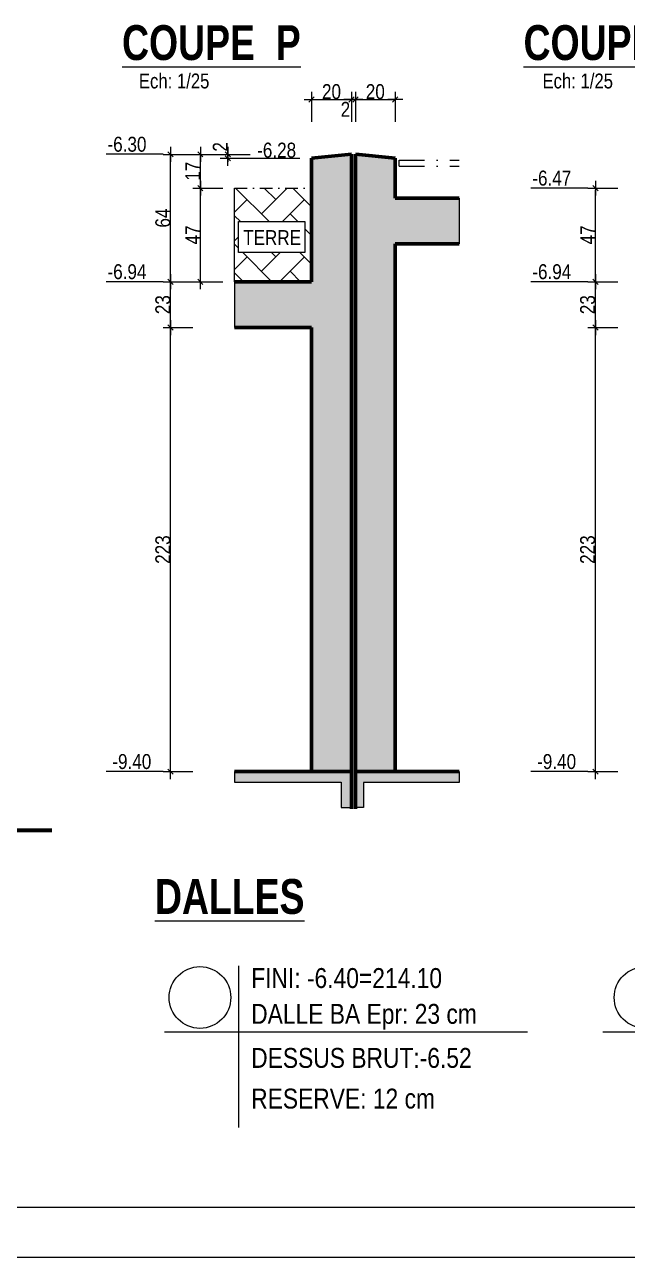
# Model space of a CAD drawing. Header units: millimetres. Extents: x 16050 to 21990, y -27198 to -22998.
# Drawn here: x 19361 to 19966, y -27198 to -25960 of the extents above; entities that cross this region are included whole.
import ezdxf
from ezdxf.enums import TextEntityAlignment as Align

# ---------------------------------------------------------------- set-up
doc = ezdxf.new("R2010")
doc.units = ezdxf.units.MM
doc.linetypes.add('TIRETPTX2', pattern=[50.8, 25.4, -12.7, 0, -12.7])
for name, color, linetype in [('01-Cad  2', 1, 'Continuous'), ('01_cote_gen', 4, 'Continuous'), ('01_linteaux', 2, 'Continuous'), ('01_poch_BN', 9, 'Continuous'), ('01_poch_murs', 253, 'Continuous'), ('01_texte', 230, 'Continuous'), ('AA_COTES', 2, 'Continuous')]:
    doc.layers.add(name, color=color, linetype=linetype)
doc.layers.add('01_murs_coup', color=5, linetype='Continuous', lineweight=60)
doc.layers.add('01_tram_axes', color=2, linetype='TIRETPTX2', lineweight=9)
doc.styles.add('ARIAL NA', font='ARIALN.TTF')
doc.styles.add('impact', font='impact.ttf')
doc.styles.add('MATTE_TXT', font='arial.ttf')
doc.styles.add('STYLE2', font='ARIALN.TTF')
doc.dimstyles.new('JB25', dxfattribs={"dimscale": 0.1, "dimtxt": 150, "dimasz": 15, "dimexe": 0.1, "dimexo": 0.1, "dimgap": 0.09, "dimtad": 1, "dimdec": 1, "dimlfac": 0.5, "dimdsep": 46, "dimtxsty": 'STYLE2', "dimblk1": 'BOND_G', "dimblk2": 'BOND_D', "dimsah": 1, "dimcen": 1.5, "dimdle": 0.01, "dimse1": 1, "dimse2": 1, "dimclrd": 4, "dimclre": 2, "dimclrt": 6, "dimazin": 2, "dimtfac": 2.333333, "dimtdec": 1, "dimtix": 1, "dimtmove": 2, "dimatfit": 3, "dimldrblk": 'BOND_G', "dimfxl": 1, "dimtolj": 1, "dimtzin": 0, "dimarcsym": 0})

# ---------------------------------------------------------------- blocks, each defined once
blk = doc.blocks.new('BOND_G')
at = {"layer": 'AA_COTES', "color": 0}
for p, q in [((0, -5), (0, 15)), ((5, 0), (-5, 0)), ((1.77, 1.77), (-1.77, -1.77))]:
    blk.add_line(p, q, dxfattribs=at)
blk = doc.blocks.new('BOND_D')
at = {"layer": 'AA_COTES', "color": 0}
for p, q in [((5, 0), (-5, 0)), ((-1.77, -1.77), (1.77, 1.77)), ((0, 5), (0, -15))]:
    blk.add_line(p, q, dxfattribs=at)
blk = doc.blocks.new('*D7682')
at = {"layer": '01_cote_gen', "color": 4, "lineweight": -2, "transparency": 16777216}
blk.add_line((19507.2, -26263.1), (19507.2, -26220.1), dxfattribs=at)
at = {"layer": 'Defpoints', "color": 0, "transparency": 16777216}
for p in [(19507.2, -26218.6), (19532.7, -26218.6), (19532.7, -26264.6)]:
    blk.add_point(p, dxfattribs=at)
at = {"layer": '01_cote_gen', "color": 4, "lineweight": -2, "transparency": 16777216, "xscale": 1.5, "yscale": 1.5, "zscale": 1.5}
for name, p, rotation in [('BOND_D', (19507.2, -26218.6), 90), ('BOND_G', (19507.2, -26264.6), 270)]:
    blk.add_blockref(name, p, dxfattribs=dict(at, rotation=rotation))
at = {"layer": '01_cote_gen', "color": 6, "lineweight": 0, "transparency": 16777216, "insert": (19499.6, -26241.6), "char_height": 15, "attachment_point": 5, "rotation": 90, "style": 'STYLE2'}
blk.add_mtext('\\A1;23', dxfattribs=at)
blk = doc.blocks.new('*D7683')
at = {"layer": '01_cote_gen', "color": 4, "lineweight": -2, "transparency": 16777216}
blk.add_line((19507.2, -26709.1), (19507.2, -26266.1), dxfattribs=at)
at = {"layer": 'Defpoints', "color": 0, "transparency": 16777216}
for p in [(19507.2, -26264.6), (19529.7, -26264.6), (19529.7, -26710.6)]:
    blk.add_point(p, dxfattribs=at)
at = {"layer": '01_cote_gen', "color": 4, "lineweight": -2, "transparency": 16777216, "xscale": 1.5, "yscale": 1.5, "zscale": 1.5}
for name, p, rotation in [('BOND_D', (19507.2, -26264.6), 90), ('BOND_G', (19507.2, -26710.6), 270)]:
    blk.add_blockref(name, p, dxfattribs=dict(at, rotation=rotation))
at = {"layer": '01_cote_gen', "color": 6, "lineweight": 0, "transparency": 16777216, "insert": (19499.6, -26487.6), "char_height": 15, "attachment_point": 5, "rotation": 90, "style": 'STYLE2'}
blk.add_mtext('\\A1;223', dxfattribs=at)
blk = doc.blocks.new('*D7684')
at = {"layer": '01_cote_gen', "color": 4, "lineweight": -2, "ltscale": 0.1, "transparency": 16777216}
blk.add_line((19564.7, -26093.1), (19564.7, -26092.1), dxfattribs=at)
at = {"layer": 'Defpoints', "color": 0, "ltscale": 0.1, "transparency": 16777216}
for p in [(19564.7, -26090.6), (19647.6, -26094.6), (19687.6, -26090.6)]:
    blk.add_point(p, dxfattribs=at)
at = {"layer": '01_cote_gen', "color": 4, "lineweight": -2, "ltscale": 0.1, "transparency": 16777216, "xscale": 1.5, "yscale": 1.5, "zscale": 1.5}
for name, p, rotation in [('BOND_D', (19564.7, -26090.6), 90), ('BOND_G', (19564.7, -26094.6), 270)]:
    blk.add_blockref(name, p, dxfattribs=dict(at, rotation=rotation))
at = {"layer": '01_cote_gen', "color": 6, "ltscale": 0.1, "transparency": 16777216, "insert": (19557.2, -26083.1), "char_height": 15, "attachment_point": 5, "rotation": 90, "style": 'STYLE2'}
blk.add_mtext('\\A1;2', dxfattribs=at)
blk = doc.blocks.new('*D7685')
at = {"layer": '01_cote_gen', "color": 4, "lineweight": -2, "ltscale": 0.1, "transparency": 16777216}
blk.add_line((19650.4, -26035.4), (19687.4, -26035.4), dxfattribs=at)
at = {"layer": 'Defpoints', "color": 0, "ltscale": 0.1, "transparency": 16777216}
for p in [(19688.9, -26035.4), (19648.9, -26094.6), (19688.9, -26090.6)]:
    blk.add_point(p, dxfattribs=at)
at = {"layer": '01_cote_gen', "color": 4, "lineweight": -2, "ltscale": 0.1, "transparency": 16777216, "xscale": 1.5, "yscale": 1.5, "zscale": 1.5, "rotation": 180}
blk.add_blockref('BOND_G', (19648.9, -26035.4), dxfattribs=at)
at = {"layer": '01_cote_gen', "color": 4, "lineweight": -2, "ltscale": 0.1, "transparency": 16777216, "xscale": 1.5, "yscale": 1.5, "zscale": 1.5}
blk.add_blockref('BOND_D', (19688.9, -26035.4), dxfattribs=at)
at = {"layer": '01_cote_gen', "color": 6, "ltscale": 0.1, "transparency": 16777216, "insert": (19668.9, -26027.7), "char_height": 15, "attachment_point": 5, "style": 'STYLE2'}
blk.add_mtext('\\A1;20', dxfattribs=at)
blk = doc.blocks.new('*D7686')
at = {"layer": '01_cote_gen', "color": 4, "lineweight": -2, "ltscale": 0.1, "transparency": 16777216}
blk.add_line((19690.4, -26035.4), (19691.4, -26035.4), dxfattribs=at)
at = {"layer": 'Defpoints', "color": 0, "ltscale": 0.1, "transparency": 16777216}
for p in [(19692.9, -26035.4), (19688.9, -26051), (19692.9, -26090.6)]:
    blk.add_point(p, dxfattribs=at)
at = {"layer": '01_cote_gen', "color": 4, "lineweight": -2, "ltscale": 0.1, "transparency": 16777216, "xscale": 1.5, "yscale": 1.5, "zscale": 1.5, "rotation": 180}
blk.add_blockref('BOND_G', (19688.9, -26035.4), dxfattribs=at)
at = {"layer": '01_cote_gen', "color": 4, "lineweight": -2, "ltscale": 0.1, "transparency": 16777216, "xscale": 1.5, "yscale": 1.5, "zscale": 1.5}
blk.add_blockref('BOND_D', (19692.9, -26035.4), dxfattribs=at)
at = {"layer": '01_cote_gen', "color": 6, "ltscale": 0.1, "transparency": 16777216, "insert": (19682.9, -26045.4), "char_height": 15, "attachment_point": 5, "style": 'STYLE2'}
blk.add_mtext('\\A1;2', dxfattribs=at)
blk = doc.blocks.new('*D7687')
at = {"layer": '01_cote_gen', "color": 4, "lineweight": -2, "ltscale": 0.1, "transparency": 16777216}
blk.add_line((19694.4, -26035.4), (19731.4, -26035.4), dxfattribs=at)
at = {"layer": 'Defpoints', "color": 0, "ltscale": 0.1, "transparency": 16777216}
for p in [(19732.9, -26035.4), (19692.9, -26101.6), (19732.9, -26107.2)]:
    blk.add_point(p, dxfattribs=at)
at = {"layer": '01_cote_gen', "color": 4, "lineweight": -2, "ltscale": 0.1, "transparency": 16777216, "xscale": 1.5, "yscale": 1.5, "zscale": 1.5, "rotation": 180}
blk.add_blockref('BOND_G', (19692.9, -26035.4), dxfattribs=at)
at = {"layer": '01_cote_gen', "color": 4, "lineweight": -2, "ltscale": 0.1, "transparency": 16777216, "xscale": 1.5, "yscale": 1.5, "zscale": 1.5}
blk.add_blockref('BOND_D', (19732.9, -26035.4), dxfattribs=at)
at = {"layer": '01_cote_gen', "color": 6, "ltscale": 0.1, "transparency": 16777216, "insert": (19712.9, -26027.7), "char_height": 15, "attachment_point": 5, "style": 'STYLE2'}
blk.add_mtext('\\A1;20', dxfattribs=at)
blk = doc.blocks.new('*D7688')
at = {"layer": '01_cote_gen', "color": 4, "lineweight": -2, "transparency": 16777216}
blk.add_line((19933.9, -26263.1), (19933.9, -26220.1), dxfattribs=at)
at = {"layer": 'Defpoints', "color": 0, "transparency": 16777216}
for p in [(19933.9, -26218.6), (19959.4, -26218.6), (19959.4, -26264.6)]:
    blk.add_point(p, dxfattribs=at)
at = {"layer": '01_cote_gen', "color": 4, "lineweight": -2, "transparency": 16777216, "xscale": 1.5, "yscale": 1.5, "zscale": 1.5}
for name, p, rotation in [('BOND_D', (19933.9, -26218.6), 90), ('BOND_G', (19933.9, -26264.6), 270)]:
    blk.add_blockref(name, p, dxfattribs=dict(at, rotation=rotation))
at = {"layer": '01_cote_gen', "color": 6, "lineweight": 0, "transparency": 16777216, "insert": (19926.2, -26241.6), "char_height": 15, "attachment_point": 5, "rotation": 90, "style": 'STYLE2'}
blk.add_mtext('\\A1;23', dxfattribs=at)
blk = doc.blocks.new('*D7689')
at = {"layer": '01_cote_gen', "color": 4, "lineweight": -2, "ltscale": 0.1, "transparency": 16777216}
blk.add_line((19933.9, -26217.1), (19933.9, -26126.1), dxfattribs=at)
at = {"layer": 'Defpoints', "color": 0, "ltscale": 0.1, "transparency": 16777216}
for p in [(19933.9, -26124.6), (19956.4, -26124.6), (19956.4, -26218.6)]:
    blk.add_point(p, dxfattribs=at)
at = {"layer": '01_cote_gen', "color": 4, "lineweight": -2, "ltscale": 0.1, "transparency": 16777216, "xscale": 1.5, "yscale": 1.5, "zscale": 1.5}
for name, p, rotation in [('BOND_D', (19933.9, -26124.6), 90), ('BOND_G', (19933.9, -26218.6), 270)]:
    blk.add_blockref(name, p, dxfattribs=dict(at, rotation=rotation))
at = {"layer": '01_cote_gen', "color": 6, "ltscale": 0.1, "transparency": 16777216, "insert": (19926.4, -26171.6), "char_height": 15, "attachment_point": 5, "rotation": 90, "style": 'STYLE2'}
blk.add_mtext('\\A1;47', dxfattribs=at)
blk = doc.blocks.new('*D7690')
at = {"layer": '01_cote_gen', "color": 4, "lineweight": -2, "transparency": 16777216}
blk.add_line((19933.9, -26709.1), (19933.9, -26266.1), dxfattribs=at)
at = {"layer": 'Defpoints', "color": 0, "transparency": 16777216}
for p in [(19933.9, -26264.6), (19956.4, -26264.6), (19956.4, -26710.6)]:
    blk.add_point(p, dxfattribs=at)
at = {"layer": '01_cote_gen', "color": 4, "lineweight": -2, "transparency": 16777216, "xscale": 1.5, "yscale": 1.5, "zscale": 1.5}
for name, p, rotation in [('BOND_D', (19933.9, -26264.6), 90), ('BOND_G', (19933.9, -26710.6), 270)]:
    blk.add_blockref(name, p, dxfattribs=dict(at, rotation=rotation))
at = {"layer": '01_cote_gen', "color": 6, "lineweight": 0, "transparency": 16777216, "insert": (19926.2, -26487.6), "char_height": 15, "attachment_point": 5, "rotation": 90, "style": 'STYLE2'}
blk.add_mtext('\\A1;223', dxfattribs=at)
blk = doc.blocks.new('*D7852')
at = {"layer": '01_cote_gen', "color": 4, "lineweight": -2, "ltscale": 200, "transparency": 16777216}
blk.add_line((19507.2, -26217.1), (19507.2, -26092.1), dxfattribs=at)
at = {"layer": 'Defpoints', "color": 0, "ltscale": 200, "transparency": 16777216}
for p in [(19507.2, -26090.6), (19663.1, -26090.6), (19623.1, -26218.6)]:
    blk.add_point(p, dxfattribs=at)
at = {"layer": '01_cote_gen', "color": 4, "lineweight": -2, "ltscale": 200, "transparency": 16777216, "xscale": 1.5, "yscale": 1.5, "zscale": 1.5}
for name, p, rotation in [('BOND_D', (19507.2, -26090.6), 90), ('BOND_G', (19507.2, -26218.6), 270)]:
    blk.add_blockref(name, p, dxfattribs=dict(at, rotation=rotation))
at = {"layer": '01_cote_gen', "color": 6, "ltscale": 200, "transparency": 16777216, "insert": (19499.6, -26154.6), "char_height": 15, "attachment_point": 5, "rotation": 90, "style": 'STYLE2'}
blk.add_mtext('\\A1;64', dxfattribs=at)
blk = doc.blocks.new('*D7853')
at = {"layer": '01_cote_gen', "color": 4, "lineweight": -2, "ltscale": 200, "transparency": 16777216}
blk.add_line((19537.2, -26217.1), (19537.2, -26126.1), dxfattribs=at)
at = {"layer": 'Defpoints', "color": 0, "ltscale": 200, "transparency": 16777216}
for p in [(19537.2, -26124.6), (19596.1, -26124.6), (19604.8, -26218.6)]:
    blk.add_point(p, dxfattribs=at)
at = {"layer": '01_cote_gen', "color": 4, "lineweight": -2, "ltscale": 200, "transparency": 16777216, "xscale": 1.5, "yscale": 1.5, "zscale": 1.5}
for name, p, rotation in [('BOND_D', (19537.2, -26124.6), 90), ('BOND_G', (19537.2, -26218.6), 270)]:
    blk.add_blockref(name, p, dxfattribs=dict(at, rotation=rotation))
at = {"layer": '01_cote_gen', "color": 6, "ltscale": 200, "transparency": 16777216, "insert": (19529.7, -26171.6), "char_height": 15, "attachment_point": 5, "rotation": 90, "style": 'STYLE2'}
blk.add_mtext('\\A1;47', dxfattribs=at)
blk = doc.blocks.new('*D7854')
at = {"layer": '01_cote_gen', "color": 4, "lineweight": -2, "ltscale": 200, "transparency": 16777216}
blk.add_line((19537.2, -26123.1), (19537.2, -26092.1), dxfattribs=at)
at = {"layer": 'Defpoints', "color": 0, "ltscale": 200, "transparency": 16777216}
for p in [(19529.7, -26090.6), (19537.2, -26090.6), (19544.7, -26124.6)]:
    blk.add_point(p, dxfattribs=at)
at = {"layer": '01_cote_gen', "color": 4, "lineweight": -2, "ltscale": 200, "transparency": 16777216, "xscale": 1.5, "yscale": 1.5, "zscale": 1.5}
for name, p, rotation in [('BOND_D', (19537.2, -26090.6), 90), ('BOND_G', (19537.2, -26124.6), 270)]:
    blk.add_blockref(name, p, dxfattribs=dict(at, rotation=rotation))
at = {"layer": '01_cote_gen', "color": 6, "ltscale": 200, "transparency": 16777216, "insert": (19529.6, -26107.6), "char_height": 15, "attachment_point": 5, "rotation": 90, "style": 'STYLE2'}
blk.add_mtext('\\A1;17', dxfattribs=at)

msp = doc.modelspace()

# ---------------------------------------------------------------- hatches: boundary and pattern name
at = {"layer": '01_poch_BN', "ltscale": 200}
h = msp.add_hatch(color=256, dxfattribs=at)
h.dxf.hatch_style = 1
h.paths.add_polyline_path([(19797.14, -26134.56), (19732.93, -26134.56), (19732.93, -26094.56), (19692.93, -26090.56), (19692.93, -26710.57), (19732.93, -26710.57), (19732.93, -26180.56), (19797.14, -26180.56)])
h.paths.add_polyline_path([(19688.93, -26090.56), (19648.93, -26094.56), (19648.93, -26218.57), (19571.51, -26218.57), (19571.51, -26264.57), (19648.93, -26264.57), (19648.93, -26710.57), (19688.93, -26710.57)])
h = msp.add_hatch(color=256, dxfattribs=at)
h.dxf.hatch_style = 1
h.paths.add_polyline_path([(19688.93, -26710.57), (19571.51, -26710.57), (19571.51, -26721.22), (19678.77, -26721.22), (19678.77, -26746.54), (19688.93, -26746.54)])
h.paths.add_polyline_path([(19797.14, -26710.57), (19692.93, -26710.57), (19692.93, -26746.54), (19701.19, -26746.54), (19701.19, -26721.51), (19797.14, -26721.51)])
at = {"layer": '01_poch_murs', "ltscale": 200}
h = msp.add_hatch(dxfattribs=at)
h.set_pattern_fill('AR-HBONE', color=256, scale=0.2)
h.paths.add_polyline_path([(19648.93, -26124.56), (19571.52, -26124.56), (19571.51, -26218.57), (19648.93, -26218.57)])
h.paths.add_polyline_path([(19642.21, -26158.2), (19642.21, -26189.19), (19575.48, -26189.19), (19575.48, -26158.2)], flags=16)
h.paths.add_polyline_path([(20176.27, -26124.56), (20098.85, -26124.56), (20098.85, -26158.46), (20131.57, -26158.46), (20131.57, -26189.45), (20098.85, -26189.45), (20098.85, -26218.57), (20176.27, -26218.57)])
h.paths.add_polyline_path([(20098.85, -26124.56), (20058.85, -26124.56), (20058.85, -26218.57), (20098.85, -26218.57), (20098.85, -26189.45), (20064.83, -26189.45), (20064.83, -26158.46), (20098.85, -26158.46)])
h.paths.add_polyline_path([(20058.85, -26124.56), (19981.43, -26124.56), (19981.43, -26218.57), (20058.85, -26218.57)])
h.paths.add_polyline_path([(19576.39, -26185.47), (19651.67, -26185.47), (19651.67, -26162.96), (19576.39, -26162.96)], flags=9)

# ---------------------------------------------------------------- linework, layer by layer
at = {"layer": '01-Cad  2'}
for p, q in [((20939.58, -27148.43, -9.99), (16099.58, -27148.43, -9.99)), ((20939.58, -27198.43, -9.99), (16049.58, -27198.43, -9.99))]:
    msp.add_line(p, q, dxfattribs=at)
at = {"layer": '01_linteaux', "ltscale": 0.1, "const_width": 4}
msp.add_lwpolyline([(19316.72, -26769.68), (19388.36, -26769.68)], dxfattribs=at)
at = {"layer": '01_murs_coup'}
for p, q in [((19648.93, -26094.56), (19688.93, -26090.56)), ((19648.93, -26218.57), (19648.93, -26094.56)), ((19688.93, -26090.56), (19688.93, -26747.85)), ((19692.93, -26090.56), (19692.93, -26747.85)), ((19732.93, -26094.56), (19692.93, -26090.56)), ((19732.93, -26134.56), (19732.93, -26094.56)), ((19797.14, -26134.56), (19732.93, -26134.56)), ((19797.14, -26180.56), (19732.93, -26180.56)), ((19732.93, -26180.56), (19732.93, -26710.57)), ((19571.51, -26218.57), (19648.93, -26218.57)), ((19571.51, -26264.57), (19648.93, -26264.57)), ((19648.93, -26264.57), (19648.93, -26710.57)), ((19688.93, -26710.57), (19571.51, -26710.57)), ((19692.93, -26710.57), (19797.14, -26710.57))]:
    msp.add_line(p, q, dxfattribs=at)
at = {"layer": '01_poch_BN', "ltscale": 200}
for p, q in [((19797.14, -26134.56), (19797.14, -26180.56)), ((19571.51, -26218.57), (19571.51, -26264.57)), ((19571.51, -26710.57), (19571.51, -26721.22)), ((19797.14, -26710.57), (19797.14, -26721.51)), ((19571.51, -26721.22), (19678.77, -26721.22)), ((19678.77, -26721.22), (19678.77, -26746.54)), ((19797.14, -26721.51), (19701.19, -26721.51)), ((19701.19, -26721.51), (19701.19, -26746.54)), ((19678.77, -26746.54), (19688.93, -26746.54)), ((19701.19, -26746.54), (19692.93, -26746.54))]:
    msp.add_line(p, q, dxfattribs=at)
at = {"layer": '01_poch_murs', "ltscale": 200}
msp.add_line((19571.51, -26218.57), (19571.52, -26124.56), dxfattribs=at)
at = {"layer": '01_texte'}
for p, q in [((19499.75, -26090.56), (19442.47, -26090.56)), ((19587.23, -26094.56), (19637.2, -26094.56)), ((19926.39, -26124.56), (19869.1, -26124.56)), ((19499.75, -26218.57), (19442.47, -26218.57)), ((19926.39, -26218.57), (19869.1, -26218.57)), ((19499.75, -26710.57), (19442.47, -26710.57)), ((19926.39, -26710.57), (19869.1, -26710.57)), ((19575.53, -26905.48), (19575.53, -27068.12)), ((19501.36, -26971.86), (19865.69, -26971.86)), ((19941.44, -26971.86), (20305.77, -26971.86))]:
    msp.add_line(p, q, dxfattribs=at)
msp.add_lwpolyline([(19575.48, -26158.2), (19642.21, -26158.2), (19642.21, -26189.19), (19575.48, -26189.19)], close=True, dxfattribs=at)
for centre in [(19536.81, -26937.45), (19983.79, -26937.45)]:
    msp.add_circle(centre, 30.98, dxfattribs=at)
at = {"layer": '01_tram_axes'}
for p, q in [((19736.93, -26102.56), (19736.93, -26096.56)), ((19736.93, -26096.56), (19797.14, -26096.56)), ((19736.93, -26102.56), (19797.14, -26102.56))]:
    msp.add_line(p, q, dxfattribs=at)
at = {"layer": '01_tram_axes', "ltscale": 0.5}
msp.add_line((19571.52, -26124.56), (19648.95, -26124.56), dxfattribs=at)

# ---------------------------------------------------------------- texts
at = {"layer": '01_texte', "style": 'impact'}
for s, p in [('%%UCOUPE  P', (19548.26, -26006.36)), ('%%UCOUPE  Q', (19953.58, -26006.36)), ('%%UDALLES', (19566.71, -26863.97))]:
    msp.add_text(s, height=35, dxfattribs=at).set_placement(p, align=Align.BOTTOM_CENTER)
at = {"layer": '01_texte', "style": 'MATTE_TXT', "width": 0.8}
for p in [(19510.88, -26028.92), (19916.19, -26028.92)]:
    msp.add_text('Ech: 1/25', height=15, dxfattribs=at).set_placement(p, align=Align.BOTTOM_CENTER)
at = {"layer": '01_texte', "style": 'ARIAL NA'}
for s, height, p in [('-6.30', 15, (19443.92, -26087.95)), ('-6.28', 15, (19594.23, -26093.87)), ('-6.47', 15, (19870.56, -26121.94)), ('TERRE  ', 15, (19580.15, -26181.71)), ('-6.94', 15, (19443.92, -26215.95)), ('-6.94', 15, (19870.56, -26215.95)), ('-9.40', 15, (19448.78, -26707.95)), ('-9.40', 15, (19875.42, -26707.95)), ('FINI: -6.40=214.10', 20, (19588.24, -26927.91)), ('DALLE BA Epr: 23 cm', 20, (19588.24, -26963.88)), ('DESSUS BRUT:-6.52', 20, (19588.24, -27008.12)), ('RESERVE: 12 cm', 20, (19588.24, -27048.96))]:
    msp.add_text(s, height=height, dxfattribs=at).set_placement(p)

# ---------------------------------------------------------------- dimensions: what is measured, and where the dimension line sits
at = {"layer": '01_cote_gen', "ltscale": 0.1}
for base, p1, p2, picture, middle in [((19688.93, -26035.37), (19648.93, -26094.56), (19688.93, -26090.56), '*D7685', (19668.93, -26027.7)), ((19732.93, -26035.37), (19692.93, -26101.56), (19732.93, -26107.25), '*D7687', (19712.93, -26027.7))]:
    dim = msp.add_linear_dim(base=base, p1=p1, p2=p2, dimstyle='JB25', dxfattribs=at)
    dim.commit()
    dim.dimension.update_dxf_attribs({"geometry": picture, "text_midpoint": middle})
dim = msp.add_linear_dim(base=(19692.93, -26035.37), p1=(19688.93, -26050.99), p2=(19692.93, -26090.56), dimstyle='JB25', dxfattribs=at)
dim.commit()
dim.dimension.update_dxf_attribs({"geometry": '*D7686', "text_midpoint": (19682.91, -26045.38), "dimtype": 160})
at = {"layer": '01_cote_gen', "ltscale": 200}
for base, p1, p2, picture, middle in [((19507.25, -26090.56), (19623.05, -26218.57), (19663.05, -26090.56), '*D7852', (19499.58, -26154.57)), ((19537.18, -26090.56), (19544.68, -26124.56), (19529.75, -26090.56), '*D7854', (19529.64, -26107.56)), ((19537.18, -26124.56), (19604.75, -26218.57), (19596.07, -26124.56), '*D7853', (19529.67, -26171.56))]:
    dim = msp.add_linear_dim(base=base, p1=p1, p2=p2, angle=90, dimstyle='JB25', dxfattribs=at)
    dim.commit()
    dim.dimension.update_dxf_attribs({"geometry": picture, "text_midpoint": middle})
at = {"layer": '01_cote_gen', "ltscale": 0.1}
dim = msp.add_linear_dim(base=(19564.73, -26090.56), p1=(19647.57, -26094.56), p2=(19687.57, -26090.56), angle=90, dimstyle='JB25', dxfattribs=at)
dim.commit()
dim.dimension.update_dxf_attribs({"geometry": '*D7684', "text_midpoint": (19557.19, -26083.15), "dimtype": 160})
dim = msp.add_linear_dim(base=(19933.89, -26124.56), p1=(19956.39, -26218.57), p2=(19956.39, -26124.56), angle=90, dimstyle='JB25', dxfattribs=at)
dim.commit()
dim.dimension.update_dxf_attribs({"geometry": '*D7689', "text_midpoint": (19926.38, -26171.56)})
at = {"layer": '01_cote_gen', "lineweight": 0}
for base, p1, p2, picture, middle in [((19507.25, -26218.57), (19532.75, -26264.57), (19532.75, -26218.57), '*D7682', (19499.58, -26241.57)), ((19933.89, -26218.57), (19959.39, -26264.57), (19959.39, -26218.57), '*D7688', (19926.22, -26241.57)), ((19507.25, -26264.57), (19529.75, -26710.57), (19529.75, -26264.57), '*D7683', (19499.58, -26487.57)), ((19933.89, -26264.57), (19956.39, -26710.57), (19956.39, -26264.57), '*D7690', (19926.22, -26487.57))]:
    dim = msp.add_linear_dim(base=base, p1=p1, p2=p2, angle=90, dimstyle='JB25', dxfattribs=at)
    dim.commit()
    dim.dimension.update_dxf_attribs({"geometry": picture, "text_midpoint": middle})

doc.saveas('drawing.dxf')
